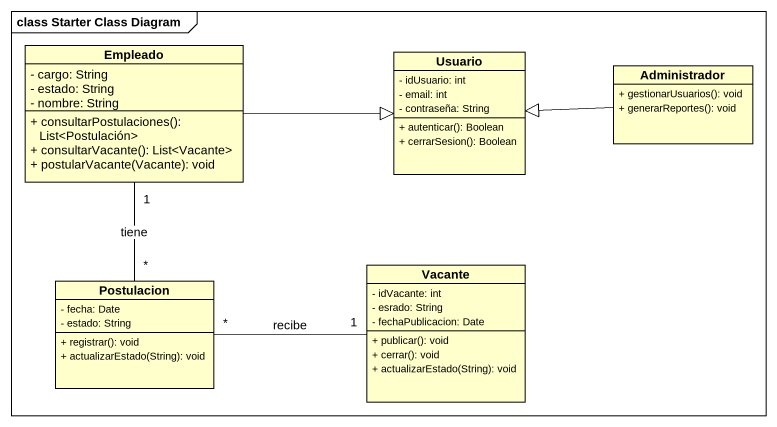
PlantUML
@startuml
mainframe class Starter Class Diagram
hide circle
hide empty members
skinparam classAttributeIconSize 0
class Empleado {
  - cargo: String
  - estado: String
  - nombre: String
  + consultarPostulaciones(): List<Postulación>
  + consultarVacante(): List<Vacante>
  + postularVacante(Vacante): void
}
class Usuario {
  - idUsuario: int
  - email: int
  - contraseña: String
  + autenticar(): Boolean
  + cerrarSesion(): Boolean
}
class Administrador {
  + gestionarUsuarios(): void
  + generarReportes(): void
}
class Postulacion {
  - fecha: Date
  - estado: String
  + registrar(): void
  + actualizarEstado(String): void
}
class Vacante {
  - idVacante: int
  - esrado: String
  - fechaPublicacion: Date
  + publicar(): void
  + cerrar(): void
  + actualizarEstado(String): void
}
Empleado -right-|> Usuario
Empleado "1" -- "*" Postulacion : tiene
Administrador -left-|> Usuario
Vacante "1" -left- "*" Postulacion : recibe
@enduml
